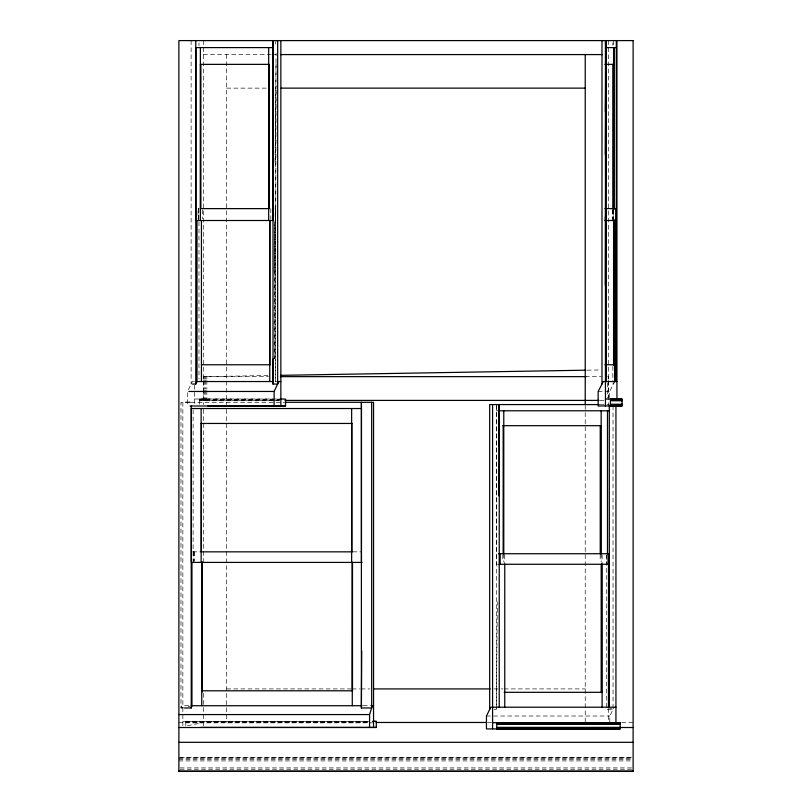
<?xml version="1.0" encoding="UTF-8"?>
<svg xmlns="http://www.w3.org/2000/svg" width="812" height="812" viewBox="0 0 812 812"><rect width="100%" height="100%" fill="white"/><g stroke="black" fill="none" stroke-linecap="round" stroke-linejoin="round"><path stroke-width="0.61" stroke-dasharray="4.06 3.04" d="M278.871 381.538L275.278 381.538L276.08 86.224M274.344 358.721L276.08 62.148M274.05 271.259L274.517 221.828M275.065 162.268L276.08 53.277M494.102 709.434L496.325 709.434L497.35 601.915M614.166 381.538L613.476 384.056L612.857 384.056L613.73 382.371M275.207 44.092L276.202 40.6M609.812 721.878L609.812 716.011L614.136 707.201M609.639 397.515L609.639 391.465L614.785 381.538M187.45 725.745L203.355 722.467M183.41 707.475L180.975 707.973L180.975 402.305L185.136 402.305M188.293 706.481L191.957 705.729L181.685 705.729L180.975 707.973L183.258 707.973M267.95 375.55L203.355 376.646L268.498 376.646M587.117 370.17L601.053 369.937M203.355 54.577L271.035 54.577M272.304 54.577L276.1 54.577M226.69 88.132L267.239 88.132M275.278 381.538L275.715 208.623L275.278 220.509M585.229 376.646L601.347 376.646M607.63 376.646L608.645 376.646M194.322 381.538L192.322 381.538L187.562 391.465L187.562 406M598.15 391.465L603.895 391.465M605.041 391.465L609.639 391.465M194.322 399.007L280.861 399.007M198.94 399.007L279.348 399.139M199.072 399.139L279.46 399.524M199.194 399.524L199.265 400.093L279.541 400.093M203.355 400.407L279.348 400.407M599.784 400.407L605.153 400.407M199.265 400.093L199.295 400.763L279.572 400.763M190.84 402.305L284.515 402.305M600.068 404.579L609.304 404.579M496.325 410.791L499.228 410.791M192.586 551.845L200.534 551.845M352.814 551.845L360.873 551.845M497.421 564.269L496.447 564.269L496.325 404.579M226.69 688.921L350.855 688.921M352.124 688.921L359.716 688.921M360.985 688.921L369.856 688.921M494.011 688.921L502.882 688.921M504.15 688.921L585.229 688.921M363.248 705.729L373.54 705.729M613.04 405.848L613.04 709.434L606.391 709.434L606.391 555.053M486.449 716.011L609.812 716.011M182.852 721.289L368.678 721.289M185.572 721.289L368.76 721.401M185.643 721.401L368.831 721.746M185.715 721.746L368.871 722.244M178.884 722.467L368.678 722.467M487.606 722.467L491.483 722.467M621.728 722.467L633.116 722.467M185.765 722.244L185.775 722.842L372.678 722.842M180.152 757.423L631.848 757.423M178.884 757.687L631.848 757.687M178.884 758.449L631.848 758.449M178.884 759.575L631.848 759.575M178.884 760.915L631.848 760.915M180.152 767.908L631.848 767.908M180.152 769.238L631.848 769.238M608.604 707.648L613.04 709.434M275.278 208.623L275.633 220.509L275.633 208.623M613.578 208.623L613.578 219.311M613.476 40.6L613.476 45.665M613.476 210.43L613.476 219.301M613.009 210.409L613.009 219.24M612.857 42.934L612.857 45.259M612.857 209.496L612.857 219.616M612.857 366.344L612.857 381.528M612.421 209.811L612.421 219.311M608.645 40.6L608.645 405.614M608.645 708.5L608.645 722.467M608.381 376.646L608.381 379.143M608.381 380.392L608.381 397.91M607.63 382.899L607.63 397.91M606.523 555.388L606.523 564.269M602.118 554.982L602.118 562.594M601.154 553.723L601.154 561.924M600.18 554.89L600.18 561.924M585.229 405.472L585.229 722.467M504.749 554.89L504.749 562.594M503.775 553.723L503.775 561.924M502.811 554.89L502.811 561.924M496.325 405.827L496.325 709.434M274.212 221.767L274.212 358.711M270.812 208.623L270.812 219.311M226.69 54.577L226.69 404.508M226.69 409.512L226.69 722.467M206.847 376.646L206.847 379.143M206.847 380.392L206.847 389.151M206.847 390.399L206.847 400.407M205.507 376.646L205.507 379.143M205.507 380.392L205.507 389.151M205.507 390.399L205.507 400.407M204.37 376.646L204.37 379.143M204.37 380.392L204.37 389.151M204.37 390.399L204.37 400.407M203.619 376.646L203.619 379.143M203.619 380.392L203.619 389.151M203.619 390.399L203.619 400.407M203.355 40.6L203.355 404.508M203.355 409.441L203.355 561.589M203.355 693.296L203.355 727.511M202.503 209.882L202.503 218.722M199.295 400.763L199.295 404.254M198.981 42.934L198.981 45.665M198.981 221.838L198.981 379.001M198.859 219.311L198.859 208.623L198.057 208.623L198.057 218.722M198.595 208.623L198.595 219.311M198.412 208.623L198.412 219.311M194.322 385.203L194.322 403.665M194.464 551.845L194.464 561.244M193.885 551.845L193.885 561.244M193.368 551.845L193.368 561.244M193.124 409.786L193.124 561.599M191.114 40.6L191.114 384.056M185.775 722.842L185.775 725.948M182.852 402.305L182.852 727.511"/><path stroke-width="1.22" d="M498.974 495.746L499.228 404.579L498.974 431.142M605.346 285.215L606.056 40.6L605.346 42.934M371.663 402.305L371.663 707.973L361.391 707.973L361.746 650.899M498.974 446.367L499.228 404.579L499.228 707.201M605.346 154.666L606.056 40.6L606.056 381.538M277.663 40.6L277.663 384.056L273.005 384.056L273.238 358.711M605.346 111.569L606.056 40.6M496.782 728.912L496.782 722.71M615.943 707.201L490.773 707.201L486.449 716.011L486.449 728.912L620.145 728.912L620.145 722.71L492.579 722.71M610.431 406L610.431 399.007M616.937 381.538L603.296 381.538L598.15 391.465L598.15 406L622.073 405.868L621.921 399.007L605.447 399.007M178.884 727.511L376.26 727.511L376.342 721.401L373.54 721.289M190.069 406L285.489 406L285.621 399.139L280.465 399.007M184.395 707.973L191.246 707.973L191.957 705.729L191.957 562.411M369.572 727.511L369.572 714.57L372.373 705.729L373.54 705.729M192.282 384.056L195.783 384.056L196.991 381.538L196.991 220.509M274.111 406L274.111 391.465L278.871 381.538L280.861 381.538M280.607 375.337L585.848 370.191M195.783 47.593L273.147 47.593L273.147 220.509L195.925 220.509L195.925 47.593M605.64 47.593L616.318 47.593M280.607 54.577L602.484 54.577M200.371 64.361L269.077 64.361L269.077 208.623L200.371 208.623M604.91 64.361L613.578 64.361M281.175 88.132L585.229 88.132M604.91 208.623L616.003 208.623L615.943 220.509L604.93 220.509M201.437 364.761L270.142 364.761M604.93 364.761L614.725 364.761M280.414 376.646L586.122 376.646M196.991 381.538L273.096 381.538M188.82 391.465L274.111 391.465M610.583 399.139L622.073 399.139M610.705 399.524L622.195 399.524M610.786 400.093L622.276 400.093M284.971 400.407L598.789 400.407M610.817 400.763L622.307 400.763M185.542 402.305L190.099 402.305M285.134 402.305L373.54 402.305L373.54 727.511M610.817 404.254L622.307 404.254M599.175 404.579L489.677 404.579L489.677 709.434M610.786 404.924L622.276 404.924M610.705 405.492L622.195 405.492M207.852 405.868L285.621 405.868M610.583 405.868L622.073 405.868M191.246 408.527L361.472 408.527L361.472 562.411M498.477 410.791L609.304 410.791M201.132 423.458L352.276 423.458M502.811 425.681L601.154 425.681M201.132 551.845L352.276 551.845M498.477 553.723L608.838 553.723M362.101 562.411L191.327 562.411L191.327 408.527M498.903 564.269L608.838 564.269L608.787 553.723L608.736 564.269M373.652 688.921L490.215 688.921M201.752 690.799L352.499 690.799L352.499 562.411M504.13 692.311L602.118 692.311M191.957 705.729L362.101 705.729M178.884 714.57L369.572 714.57M372.546 721.401L376.342 721.401M376.189 722.467L486.408 722.467M496.903 722.832L620.266 722.832M497.005 723.167L620.368 723.167M497.076 723.665L620.439 723.665M497.096 724.263L620.459 724.263M200.797 727.39L376.342 727.39M497.096 727.359L620.459 727.359M619.657 727.511L633.116 727.511M497.076 727.958L620.439 727.958M497.005 728.466L620.368 728.466M496.903 728.8L620.266 728.8M178.884 742.32L633.116 742.32M178.884 771.136L633.116 771.136M605.336 216.936L605.447 220.509M273.147 47.593L273.005 40.6L273.005 384.056M361.472 408.527L361.391 402.305L361.391 707.973M616.937 40.6L616.937 399.007M616.318 40.6L616.318 381.538M615.943 405.848L615.943 722.883M615.313 219.981L615.313 381.538M614.725 219.95L614.725 381.538M614.166 47.593L614.166 209.141M613.994 220.509L613.994 364.761M613.73 220.509L613.73 364.761M613.578 47.593L613.578 209.141M613.578 220.509L613.578 364.761M612.847 64.361L612.847 208.623M609.304 405.827L609.304 707.201M608.492 553.723L608.462 707.201M608.158 553.723L608.158 564.269M607.488 410.791L607.488 554.119M605.853 208.623L605.742 220.509M605.6 208.623L605.661 381.538M605.447 40.6L605.447 406M602.118 563.802L602.118 707.201M601.986 40.6L601.986 384.056M601.509 564.269L601.509 692.311M601.286 564.269L601.286 692.311M601.154 410.791L601.154 554.119M600.535 425.681L600.535 553.723M600.312 425.681L600.312 553.723M585.229 54.577L585.229 404.508M504.749 563.863L504.749 707.201M503.775 410.791L503.775 554.119M503.166 425.681L503.166 553.723M499.979 553.723L499.979 564.269M499.593 553.723L499.593 564.269M492.579 404.579L492.579 728.912M352.357 690.799L352.357 562.411L352.276 705.729M351.88 423.458L351.88 551.845M351.647 408.527L351.647 562.411M280.861 40.6L280.861 406M269.888 220.509L269.888 364.761M269.746 220.509L269.746 381.538M268.823 64.361L268.823 208.623M268.681 47.593L268.681 220.509M202.381 561.934L202.381 691.854M201.985 562.411L201.985 690.799M201.833 562.411L201.833 690.799M201.752 562.411L201.752 705.729M201.437 220.509L201.437 381.538M201.356 423.458L201.356 551.845M201.132 408.527L201.132 562.411M200.757 64.361L200.757 208.623M200.513 64.361L200.513 208.623M200.371 47.593L200.371 220.509M195.783 40.6L195.783 384.056M191.246 406.03L191.246 707.973M633.116 40.6L178.884 40.6L178.884 771.4L633.116 771.4L633.116 40.6"/></g></svg>
